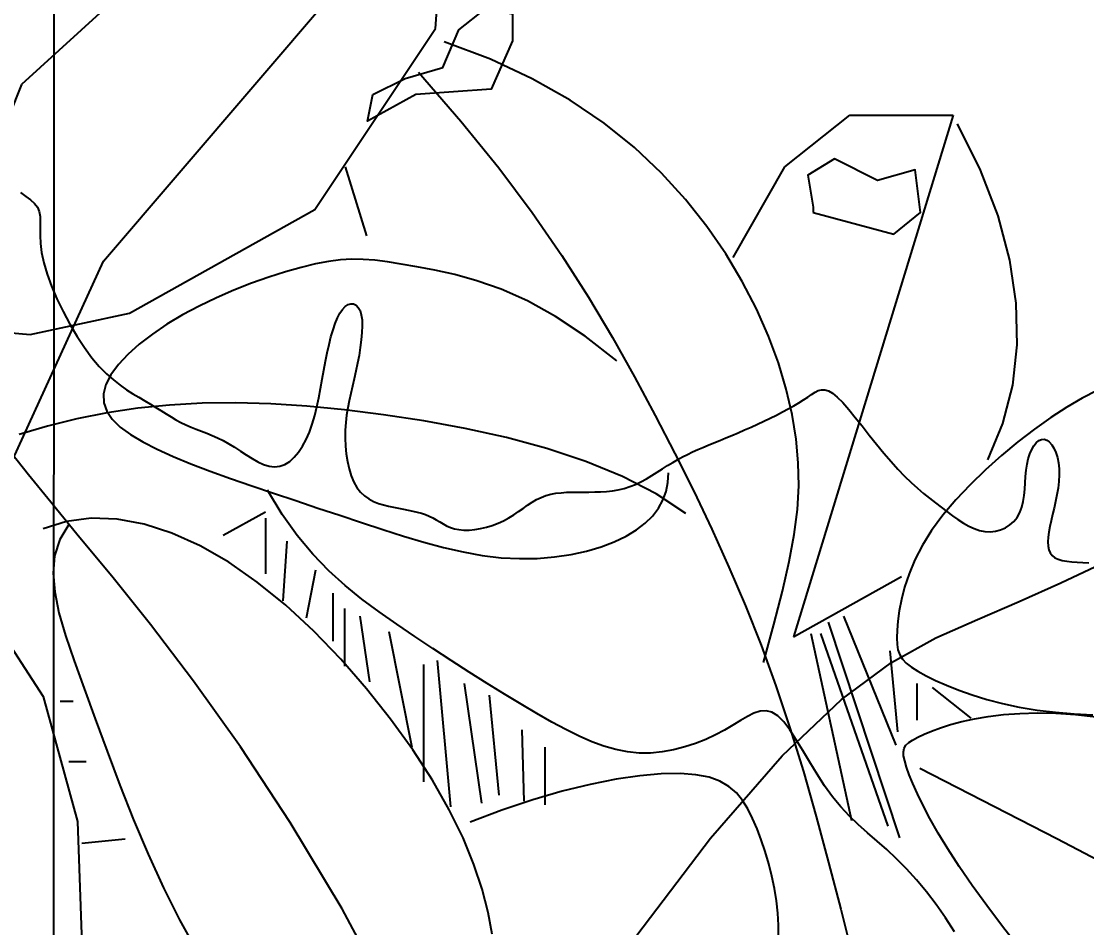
# Model space of a CAD drawing. Header units: metres. Extents: x 10 to 239, y 2 to 253.
# Drawn here: x 88.698 to 91.363, y 23.515 to 25.782 of the extents above; entities that cross this region are included whole.
import ezdxf

# ---------------------------------------------------------------- set-up
doc = ezdxf.new("R2010")
doc.units = ezdxf.units.M
doc.header["$MEASUREMENT"] = 0
doc.layers.get('Defpoints').update_dxf_attribs({"color": 9})
for name, color, linetype in [('-cotas', 252, 'Continuous'), ('1', 7, 'Continuous'), ('cot200', 9, 'Continuous')]:
    doc.layers.add(name, color=color, linetype=linetype)
doc.layers.add('barrera', color=7, linetype='Continuous', lineweight=0, true_color=0x9dbb63)
doc.layers.add('bloques ARBOLES', color=7, linetype='Continuous', true_color=0xb8d897)
doc.styles.get("Standard").update_dxf_attribs({"font": 'arial.ttf'})
doc.dimstyles.get("Standard").update_dxf_attribs({"dimtxt": 0.18, "dimasz": 0.18, "dimexe": 0.18, "dimexo": 0.0625, "dimgap": 0.09, "dimtad": 0, "dimtih": 1, "dimtoh": 1, "dimdec": 4, "dimzin": 0, "dimdsep": 46, "dimtxsty": 'Standard', "dimcen": 0.09, "dimadec": 0, "dimazin": 0, "dimtfac": 1, "dimtdec": 4, "dimtofl": 0, "dimtmove": 0, "dimatfit": 3, "dimfxl": 1, "dimtolj": 1, "dimtzin": 0, "dimarcsym": 0})

# ---------------------------------------------------------------- blocks, each defined once
blk = doc.blocks.new('*D81')
at = {"layer": '-cotas', "color": 0, "lineweight": -2, "transparency": 16777216}
for p, q in [((35.934, 42.8579), (35.9273, 20.3829)), ((88.7846, 42.8423), (88.778, 20.3672)), ((36.1074, 20.5628), (61.0308, 20.5555)), ((88.598, 20.5473), (63.6746, 20.5547))]:
    blk.add_line(p, q, dxfattribs=at)
at = {"layer": '-cotas', "color": 0, "transparency": 16777216}
for points in [[(36.1074, 20.5928), (36.1074, 20.5328), (35.9274, 20.5629)], [(88.598, 20.5773), (88.598, 20.5173), (88.778, 20.5472)]]:
    blk.add_solid(points, dxfattribs=at)
at = {"layer": 'Defpoints', "color": 0, "transparency": 16777216}
for p in [(35.934, 42.9204), (88.7846, 42.9048), (88.778, 20.5472)]:
    blk.add_point(p, dxfattribs=at)
at = {"layer": '-cotas', "color": 0, "transparency": 16777216, "insert": (62.3527, 20.5551), "char_height": 0.5, "attachment_point": 5}
blk.add_mtext('\\A1;52.8506', dxfattribs=at)
blk = doc.blocks.new('ARB5')
blk.add_lwpolyline([(5005.9, 2225.9), (4978.1, 2245.7), (4953.1, 2264.4), (4932.3, 2283.1), (4916.8, 2303.3), (4907.4, 2325.9), (4903, 2351.7), (4901.7, 2381), (4902, 2414.3), (4902.1, 2452), (4900.2, 2494.6), (4894.6, 2542.5), (4883.7, 2596.2), (4866.2, 2655.7), (4842.6, 2719.6), (4813.8, 2786.2), (4781, 2853.7), (4745.1, 2920.2), (4707.1, 2984.2), (4668, 3043.7), (4628.8, 3097), (4590.3, 3142.7), (4552.7, 3181.6), (4516.2, 3214.4), (4480.7, 3242.2), (4446.2, 3266.1), (4413, 3287), (4381, 3305.9), (4350.2, 3323.7), (4320.8, 3341.4), (4292.4, 3358.9), (4264.9, 3376.1), (4238.1, 3392.8), (4211.7, 3408.9), (4185.6, 3424.1), (4159.4, 3438.3), (4133.1, 3451.3), (4106.3, 3463.1), (4079.1, 3474.1), (4051.4, 3484.8), (4023.3, 3495.6), (3994.7, 3507.1), (3965.8, 3519.7), (3936.3, 3534), (3906.4, 3550.5), (3876.2, 3569.4), (3845.6, 3589.6), (3814.9, 3610.1), (3784.3, 3629.6), (3753.9, 3646.9), (3723.9, 3660.8), (3694.4, 3670), (3665.7, 3673.3), (3637.8, 3669.9), (3611, 3659.8), (3585.4, 3643.7), (3561.2, 3622), (3538.6, 3595.1), (3517.6, 3563.7), (3498.6, 3528.2), (3481.5, 3489.1), (3466.7, 3446.9), (3453.7, 3402.2), (3442.2, 3355.6), (3432, 3307.8), (3422.6, 3259.3), (3413.8, 3210.7), (3405.3, 3162.7), (3396.6, 3115.9), (3387.5, 3070.8), (3377.9, 3027.9), (3367.8, 2987.6), (3357, 2950.5), (3345.6, 2916.9), (3333.5, 2887.3), (3320.6, 2862.1), (3306.9, 2841.8), (3292.3, 2826.8), (3277.4, 2817), (3262.6, 2812.6), (3248.4, 2813.5), (3235.4, 2819.7), (3223.9, 2831.2), (3214.5, 2848), (3207.7, 2870.2), (3203.9, 2897.5), (3202.9, 2929.3), (3204.2, 2964.8), (3207.7, 3003.1), (3213, 3043.3), (3219.7, 3084.8), (3227.5, 3126.6), (3236.1, 3167.8), (3245.1, 3208), (3254.2, 3247.1), (3263.1, 3285.6), (3271.5, 3323.7), (3278.9, 3361.9), (3285.2, 3400.4), (3289.9, 3439.5), (3292.7, 3479.6), (3293.4, 3520.9), (3291.7, 3562.8), (3287.8, 3604.4), (3281.5, 3645), (3272.7, 3683.8), (3261.5, 3720.1), (3247.7, 3753.1), (3231.3, 3782), (3212.4, 3806.2), (3191.1, 3826.1), (3168, 3842.3), (3143.4, 3855.2), (3117.7, 3865.5), (3091.2, 3873.7), (3064.5, 3880.3), (3037.8, 3885.9), (3011.4, 3891.1), (2985.7, 3896), (2960.6, 3900.9), (2936.3, 3906), (2912.8, 3911.6), (2890.4, 3917.8), (2869, 3925), (2848.9, 3933.2), (2830, 3942.6), (2812, 3952.9), (2794.2, 3963.5), (2776.3, 3973.9), (2757.8, 3983.7), (2738, 3992.3), (2716.7, 3999.3), (2693.1, 4004.1), (2667.1, 4006.3), (2639, 4006), (2609.3, 4003.2), (2578.6, 3998.1), (2547.5, 3990.9), (2516.5, 3981.5), (2486.2, 3970.1), (2457.1, 3956.8), (2429.6, 3941.8), (2403.5, 3925.7), (2378.6, 3908.8), (2354.4, 3891.8), (2330.7, 3875.3), (2307, 3859.8), (2283.2, 3845.8), (2258.8, 3834), (2233.6, 3824.6), (2207.5, 3817.6), (2180.7, 3812.5), (2153.2, 3809.2), (2124.9, 3807.1), (2096.1, 3806.1), (2066.8, 3805.7), (2036.9, 3805.6), (2006.6, 3805.6), (1976, 3805.2), (1945.1, 3804.1), (1914.1, 3802.1), (1883.2, 3798.7), (1852.3, 3793.7), (1821.7, 3786.6), (1791.4, 3777.3), (1761.5, 3765.4), (1732.1, 3751.4), (1703.1, 3735.7), (1674.5, 3718.8), (1646.4, 3701.3), (1618.8, 3683.6), (1591.6, 3666.2), (1564.8, 3649.7), (1538.4, 3634.4), (1512.3, 3620.2), (1486.1, 3606.9), (1459.7, 3594.2), (1432.9, 3582), (1405.4, 3570), (1377.1, 3558), (1347.6, 3545.8), (1316.9, 3533.2), (1285.1, 3520.1), (1252.3, 3506.6), (1219, 3492.6), (1185.1, 3478.2), (1151.1, 3463.4), (1117.1, 3448.1), (1083.2, 3432.4), (1049.9, 3416.3), (1017.2, 3399.8), (985.6, 3383.3), (955.2, 3366.8), (926.3, 3350.6), (899.3, 3334.7), (874.4, 3319.4), (851.9, 3304.8), (831.8, 3291.3), (813.6, 3279.6), (796.4, 3270.8), (779.3, 3265.9), (761.6, 3265.8), (742.4, 3271.6), (720.8, 3284.3), (696.1, 3304.8), (667.7, 3333.8), (635.9, 3369.9), (601.5, 3411.6), (565.1, 3457.2), (527.4, 3505), (489, 3553.3), (450.6, 3600.5), (412.8, 3645), (376.3, 3685.4), (341, 3721.8), (306.8, 3754.9), (273.6, 3785), (241.2, 3812.6), (209.7, 3838.3), (178.8, 3862.6), (148.5, 3885.9), (118.6, 3908.7), (89.1, 3930.5), (59.9, 3950.8), (31, 3969.2), (2.4, 3985.2), (-26.2, 3998.2), (-54.5, 4007.8), (-82.9, 4013.5), (-111.1, 4014.9), (-138.9, 4012), (-165.6, 4004.9), (-190.9, 3994), (-214.1, 3979.3), (-234.9, 3961), (-252.7, 3939.3), (-267, 3914.3), (-277.5, 3886.3), (-284.9, 3855.8), (-289.7, 3823.6), (-293, 3790.3), (-295.3, 3756.5), (-297.5, 3723), (-300.4, 3690.3), (-304.8, 3659.2), (-311.1, 3630.2), (-319.4, 3604), (-329.4, 3580.8), (-340.8, 3561.1), (-353.2, 3545.5), (-366.5, 3534.3), (-380.4, 3527.9), (-394.5, 3526.9), (-408.6, 3531.5), (-422.3, 3541.3), (-435.2, 3555.9), (-447, 3574.7), (-457.2, 3597.3), (-465.5, 3623.2), (-471.5, 3651.9), (-474.7, 3682.8), (-475, 3715.5), (-472.7, 3749.5), (-468.3, 3784.4), (-462.3, 3819.8), (-455.2, 3855.2), (-447.5, 3890.1), (-439.7, 3924.1), (-432.2, 3956.8), (-425.7, 3987.8), (-420.4, 4016.8), (-416.7, 4043.8), (-415.1, 4068.4), (-416, 4090.7), (-419.6, 4110.3), (-426.5, 4127.1), (-437, 4141.1), (-451.3, 4152), (-469.2, 4160.3), (-490.3, 4166.3), (-514.3, 4170.6), (-540.6, 4173.5), (-569.1, 4175.6), (-599.2, 4177.2), (-630.5, 4178.9)])
for points in [[(823.6, 2331.6), (398.7, 2445), (257, 2331.6), (285.4, 2104.8), (483.7, 2161.5), (710.3, 2048.1), (851.9, 2133.2), (823.6, 2303.3)], [(2409.9, 1424.5), (2523.2, 1679.6), (2919.7, 1708), (3174.7, 1849.7), (3146.4, 1708), (2976.4, 1622.9), (2778.1, 1566.2), (2693.1, 1367.8), (2551.5, 1254.4), (2409.9, 1282.8)]]:
    blk.add_lwpolyline(points, close=True)
blk = doc.blocks.new('A$C6F4E7DED')
for p, q in [((1043.16, 2048.53), (1037.46, 2128.33)), ((1262.78, 1894.63), (1111.61, 2071.33)), ((1251.38, 2071.33), (1316.98, 2011.48)), ((1123.02, 1928.83), (1043.16, 2048.53)), ((1006.87, 2028.24), (1037.46, 2039.7)), ((979.19, 2015.35), (1006.87, 2028.24)), ((954.21, 2001.2), (979.19, 2015.35)), ((1054.57, 2019.75), (1026.36, 1987.39)), ((1316.98, 2011.48), (1351.21, 1925.98)), ((931.77, 1985.97), (954.21, 2001.2)), ((769.34, 1991.25), (700.89, 1991.25)), ((700.89, 1991.25), (806.42, 1646.4)), ((812.13, 1957.05), (769.34, 1991.25)), ((1026.36, 1987.39), (1001.38, 1956.49)), ((682.79, 1954.84), (698.03, 1985.55)), ((911.68, 1969.82), (931.77, 1985.97)), ((893.76, 1952.93), (911.68, 1969.82)), ((671.25, 1924.76), (682.79, 1954.84)), ((846.35, 1897.2), (812.13, 1957.05)), ((877.83, 1935.48), (893.76, 1952.93)), ((1001.38, 1956.49), (979.25, 1926.87)), ((1103.06, 1957.05), (1088.8, 1911.45)), ((863.7, 1917.62), (877.83, 1935.48)), ((663.39, 1895.42), (671.25, 1924.76)), ((979.25, 1926.87), (959.58, 1898.39)), ((1245.67, 1860.43), (1123.02, 1928.83)), ((851.23, 1899.54), (863.7, 1917.62)), ((659.17, 1866.92), (663.39, 1895.42)), ((840.32, 1881.36), (851.23, 1899.54)), ((959.58, 1898.39), (942, 1870.89)), ((1075.02, 1894.26), (1083.29, 1895.3)), ((1083.29, 1895.3), (1090.99, 1895.89)), ((1090.99, 1895.89), (1098.46, 1896)), ((1098.46, 1896), (1105.99, 1895.57)), ((1105.99, 1895.57), (1113.92, 1894.56)), ((1030.46, 1885.91), (1043.72, 1888.84)), ((1043.72, 1888.84), (1055.52, 1891.02)), ((1055.52, 1891.02), (1065.87, 1892.82)), ((1065.87, 1892.82), (1075.02, 1894.26)), ((1113.92, 1894.56), (1122.55, 1892.92)), ((1122.55, 1892.92), (1132.12, 1890.64)), ((1132.12, 1890.64), (1142.51, 1887.72)), ((1322.68, 1763.53), (1262.78, 1894.63)), ((830.93, 1863.2), (840.32, 1881.36)), ((999.78, 1876.12), (1015.79, 1881.82)), ((1015.79, 1881.82), (1030.46, 1885.91)), ((1142.51, 1887.72), (1153.51, 1884.22)), ((1153.51, 1884.22), (1164.92, 1880.16)), ((982.48, 1868.4), (999.78, 1876.12)), ((1164.92, 1880.16), (1176.52, 1875.59)), ((1176.52, 1875.59), (1188.13, 1870.55)), ((942, 1870.89), (926.12, 1844.21)), ((963.94, 1858.23), (982.48, 1868.4)), ((1188.13, 1870.55), (1199.52, 1865.07)), ((658.57, 1839.35), (659.17, 1866.92)), ((823, 1845.19), (830.93, 1863.2)), ((1199.52, 1865.07), (1210.49, 1859.2)), ((1311.27, 1846.18), (1245.67, 1860.43)), ((944.21, 1845.17), (963.94, 1858.23)), ((1210.49, 1859.2), (1220.85, 1852.98)), ((1220.85, 1852.98), (1230.43, 1846.49)), ((1230.43, 1846.49), (1239.07, 1839.83)), ((1342.65, 1849.03), (1311.27, 1846.18)), ((661.53, 1812.81), (658.57, 1839.35)), ((816.47, 1827.44), (823, 1845.19)), ((926.12, 1844.21), (911.55, 1818.2)), ((923.36, 1828.8), (944.21, 1845.17)), ((1239.07, 1839.83), (1246.62, 1833.07)), ((1246.62, 1833.07), (1252.92, 1826.32)), ((811.29, 1810.08), (816.47, 1827.44)), ((1252.92, 1826.32), (1257.82, 1819.66)), ((911.55, 1818.2), (897.93, 1792.7)), ((1257.82, 1819.66), (1261.16, 1813.17)), ((668.05, 1787.41), (661.53, 1812.81)), ((1261.16, 1813.17), (1262.78, 1806.95)), ((605.63, 1809.3), (615.52, 1804.17)), ((615.52, 1804.17), (625.71, 1798.15)), ((807.41, 1793.24), (811.29, 1810.08)), ((1262.78, 1806.95), (1262.58, 1801.06)), ((625.71, 1798.15), (636.24, 1791.27)), ((1103.41, 1796.43), (1128.21, 1798.83)), ((1128.21, 1798.83), (1152.11, 1800.36)), ((1152.11, 1800.36), (1175.17, 1801)), ((1175.17, 1801), (1197.46, 1800.75)), ((1197.46, 1800.75), (1219.05, 1799.58)), ((1219.05, 1799.58), (1240.01, 1797.46)), ((1240.01, 1797.46), (1260.41, 1794.38)), ((1262.58, 1801.06), (1260.59, 1795.48)), ((636.24, 1791.27), (647.07, 1783.57)), ((804.76, 1777.02), (807.41, 1793.24)), ((897.93, 1792.7), (884.93, 1767.55)), ((1050.89, 1789.11), (1077.62, 1793.2)), ((1077.62, 1793.2), (1103.41, 1796.43)), ((1256.93, 1790.16), (1251.67, 1785.04)), ((1260.59, 1795.48), (1256.93, 1790.16)), ((1260.41, 1794.38), (1280.3, 1790.36)), ((1280.3, 1790.36), (1299.69, 1785.52)), ((647.07, 1783.57), (658.06, 1775.15)), ((678.07, 1763.25), (668.05, 1787.41)), ((996.35, 1778.02), (1023.63, 1784.09)), ((1023.63, 1784.09), (1050.89, 1789.11)), ((1251.67, 1785.04), (1244.93, 1780.08)), ((1299.69, 1785.52), (1318.56, 1780.04)), ((803.3, 1761.46), (804.76, 1777.02)), ((969.57, 1770.78), (996.35, 1778.02)), ((1244.93, 1780.08), (1236.78, 1775.22)), ((658.06, 1775.15), (668.98, 1766.13)), ((943.8, 1762.27), (969.57, 1770.78)), ((1227.33, 1770.42), (1216.67, 1765.62)), ((1236.78, 1775.22), (1227.33, 1770.42)), ((668.98, 1766.13), (679.61, 1756.66)), ((803.02, 1746.13), (803.3, 1761.46)), ((884.93, 1767.55), (872.47, 1742.58)), ((919.56, 1752.35), (943.8, 1762.27)), ((1216.67, 1765.62), (1204.91, 1760.8)), ((1312.34, 1753.54), (1324.11, 1768.23)), ((679.61, 1756.66), (689.76, 1746.85)), ((889.54, 1748.42), (889.14, 1754.7)), ((1192.22, 1755.93), (1178.77, 1751.05)), ((1204.91, 1760.8), (1192.22, 1755.93)), ((890.78, 1742.42), (889.54, 1748.42)), ((897.36, 1740.93), (919.56, 1752.35)), ((1178.77, 1751.05), (1164.74, 1746.15)), ((1297.63, 1735.37), (1312.34, 1753.54)), ((689.76, 1746.85), (699.21, 1736.84)), ((803.93, 1730.49), (803.02, 1746.13)), ((872.47, 1742.58), (860.56, 1717.6)), ((877.73, 1727.89), (897.36, 1740.93)), ((892.87, 1736.71), (890.78, 1742.42)), ((1150.31, 1741.25), (1135.65, 1736.37)), ((1144.64, 1727.29), (1154.4, 1743.3)), ((1164.74, 1746.15), (1150.31, 1741.25)), ((699.21, 1736.84), (707.74, 1726.74)), ((895.85, 1731.31), (892.87, 1736.71)), ((1135.65, 1736.37), (1120.95, 1731.5)), ((1279.42, 1713.17), (1297.63, 1735.37)), ((707.74, 1726.74), (715.15, 1716.7)), ((806.04, 1714.03), (803.93, 1730.49)), ((899.74, 1726.21), (895.85, 1731.31)), ((904.58, 1721.44), (899.74, 1726.21)), ((1106.39, 1726.68), (1092.1, 1721.91)), ((1120.95, 1731.5), (1106.39, 1726.68)), ((1134.61, 1713.26), (1144.64, 1727.29)), ((1155.6, 1728.7), (1183.64, 1713.42)), ((910.38, 1717), (904.58, 1721.44)), ((1092.1, 1721.91), (1078.12, 1717.29)), ((1155.6, 1724.88), (1155.6, 1687.95)), ((1217.49, 1714.83), (1235.81, 1720.74)), ((1235.81, 1720.74), (1253.63, 1724.06)), ((1253.63, 1724.06), (1270.82, 1724.72)), ((1270.82, 1724.72), (1287.23, 1722.61)), ((1285.6, 1720.5), (1291.67, 1710.59)), ((1287.23, 1722.61), (1302.72, 1717.65)), ((715.15, 1716.7), (721.28, 1706.83)), ((809.33, 1696.21), (806.04, 1714.03)), ((860.56, 1717.6), (849.18, 1692.42)), ((917.18, 1712.9), (910.38, 1717)), ((924.99, 1709.17), (917.18, 1712.9)), ((1064.42, 1712.92), (1051, 1708.92)), ((1078.12, 1717.29), (1064.42, 1712.92)), ((1124.32, 1700.93), (1134.61, 1713.26)), ((1198.83, 1706.43), (1217.49, 1714.83)), ((1257.34, 1686.39), (1279.42, 1713.17)), ((721.28, 1706.83), (726.2, 1697.23)), ((933.72, 1705.86), (924.99, 1709.17)), ((943.27, 1703.05), (933.72, 1705.86)), ((1037.85, 1705.39), (1024.96, 1702.43)), ((1051, 1708.92), (1037.85, 1705.39)), ((1141.59, 1709.6), (1144.14, 1670.13)), ((1179.97, 1695.62), (1198.83, 1706.43)), ((1291.67, 1710.59), (1295.07, 1699.97)), ((953.55, 1700.79), (943.27, 1703.05)), ((964.45, 1699.15), (953.55, 1700.79)), ((975.88, 1698.2), (964.45, 1699.15)), ((987.73, 1698.02), (975.88, 1698.2)), ((999.9, 1698.65), (987.73, 1698.02)), ((1012.31, 1700.15), (999.9, 1698.65)), ((1024.96, 1702.43), (1012.31, 1700.15)), ((1113.75, 1690.01), (1124.32, 1700.93)), ((1295.07, 1699.97), (1296.11, 1688.49)), ((629.71, 1682.1), (602.99, 1694.52)), ((726.2, 1697.23), (730.06, 1688)), ((813.82, 1676.5), (809.33, 1696.21)), ((849.18, 1692.42), (838.32, 1666.86)), ((1161.05, 1682.5), (1179.97, 1695.62)), ((730.06, 1688), (732.98, 1679.23)), ((806.42, 1646.4), (735.11, 1686.3)), ((1102.92, 1680.22), (1113.75, 1690.01)), ((1122.47, 1690.5), (1128.84, 1658.67)), ((1231.74, 1654.53), (1257.34, 1686.39)), ((1296.11, 1688.49), (1295.05, 1675.97)), ((657.15, 1669.79), (629.71, 1682.1)), ((732.98, 1679.23), (735.09, 1671.02)), ((1091.83, 1671.26), (1102.92, 1680.22)), ((1142.24, 1667.2), (1161.05, 1682.5)), ((684.72, 1657.8), (657.15, 1669.79)), ((735.09, 1671.02), (736.54, 1663.46)), ((819.5, 1654.37), (813.82, 1676.5)), ((1080.46, 1662.85), (1091.83, 1671.26)), ((1111, 1675.22), (1111, 1643.39)), ((1295.05, 1675.97), (1292.19, 1662.25)), ((736.54, 1663.46), (737.45, 1656.65)), ((838.32, 1666.86), (827.97, 1640.74)), ((1068.83, 1654.71), (1080.46, 1662.85)), ((1103.36, 1665.03), (1103.36, 1626.84)), ((1123.77, 1650.09), (1142.24, 1667.2)), ((712.31, 1645.57), (684.72, 1657.8)), ((783.51, 1656.12), (736.36, 1513.51)), ((737.45, 1656.65), (737.97, 1650.68)), ((773.32, 1659.94), (738.91, 1574.63)), ((1093.16, 1659.94), (1086.79, 1616.65)), ((1292.19, 1662.25), (1287.81, 1647.16)), ((737.97, 1650.68), (738.17, 1645.6)), ((826.39, 1629.3), (819.5, 1654.37)), ((1056.95, 1646.61), (1068.83, 1654.71)), ((1074.05, 1649.75), (1058.76, 1573.36)), ((1105.89, 1631.56), (1123.77, 1650.09)), ((1203.17, 1617.09), (1231.74, 1654.53)), ((1334.09, 1655.23), (1302.72, 1606.78)), ((741.62, 1629.43), (712.31, 1645.57)), ((738.17, 1645.6), (738.02, 1641.3)), ((788.61, 1648.48), (744.01, 1521.15)), ((794.98, 1648.48), (768.22, 1524.97)), ((1044.92, 1638.56), (1056.95, 1646.61)), ((1287.81, 1647.16), (1282.19, 1630.53)), ((736.24, 1634.47), (734.43, 1631.62)), ((737.41, 1637.64), (736.24, 1634.47)), ((738.02, 1641.3), (737.41, 1637.64)), ((742.73, 1637.02), (737.64, 1583.54)), ((827.97, 1640.74), (818.14, 1613.87)), ((1032.86, 1630.64), (1044.92, 1638.56)), ((731.88, 1628.97), (728.5, 1626.34)), ((734.43, 1631.62), (731.88, 1628.97)), ((774.8, 1604.95), (741.62, 1629.43)), ((1020.88, 1622.92), (1032.86, 1630.64)), ((1042.19, 1630.66), (1033.27, 1533.89)), ((1051.11, 1628.11), (1051.11, 1550.44)), ((1088.86, 1612.02), (1105.89, 1631.56)), ((1282.19, 1630.53), (1275.62, 1612.2)), ((718.86, 1620.63), (712.57, 1617.48)), ((724.18, 1623.6), (718.86, 1620.63)), ((728.5, 1626.34), (724.18, 1623.6)), ((1009.1, 1615.48), (1020.88, 1622.92)), ((705.35, 1614.25), (697.26, 1611.01)), ((712.57, 1617.48), (705.35, 1614.25)), ((724.89, 1615.38), (724.89, 1591.18)), ((818.14, 1613.87), (808.8, 1586.08)), ((997.63, 1608.39), (1009.1, 1615.48)), ((1024.35, 1615.38), (1012.88, 1536.43)), ((1172.17, 1573.59), (1203.17, 1617.09)), ((688.35, 1607.87), (678.66, 1604.9)), ((697.26, 1611.01), (688.35, 1607.87)), ((714.7, 1612.83), (689.21, 1592.46)), ((986.61, 1601.73), (997.63, 1608.39)), ((1007.79, 1607.74), (1001.41, 1541.53)), ((1072.91, 1591.88), (1088.86, 1612.02)), ((1275.62, 1612.2), (1268.34, 1592.11)), ((1302.72, 1606.78), (1279.9, 1524.13)), ((657.15, 1599.85), (645.46, 1597.93)), ((668.24, 1602.2), (657.15, 1599.85)), ((678.66, 1604.9), (668.24, 1602.2)), ((814.03, 1567.67), (774.8, 1604.95)), ((976.13, 1595.58), (986.61, 1601.73)), ((1282.75, 1603.65), (1291.31, 1603.65)), ((619.94, 1594.91), (606.41, 1593.41)), ((620.94, 1595.34), (608.49, 1594.63)), ((632.9, 1595.75), (619.94, 1594.91)), ((633.33, 1596.44), (620.94, 1595.34)), ((645.23, 1596.01), (632.9, 1595.75)), ((645.46, 1597.93), (633.33, 1596.44)), ((656.86, 1595.72), (645.23, 1596.01)), ((667.7, 1594.95), (656.86, 1595.72)), ((677.71, 1593.74), (667.7, 1594.95)), ((686.88, 1592.17), (677.71, 1593.74)), ((812.91, 1590.15), (816.88, 1594.15)), ((816.88, 1594.15), (820.77, 1596.55)), ((820.77, 1596.55), (824.65, 1597.48)), ((824.65, 1597.48), (828.6, 1597.16)), ((828.6, 1597.16), (832.69, 1595.81)), ((832.69, 1595.81), (837, 1593.67)), ((837, 1593.67), (841.61, 1590.94)), ((966.29, 1589.99), (976.13, 1595.58)), ((695.2, 1590.33), (686.88, 1592.17)), ((702.69, 1588.29), (695.2, 1590.33)), ((709.34, 1586.15), (702.69, 1588.29)), ((715.17, 1583.97), (709.34, 1586.15)), ((808.8, 1586.08), (799.93, 1557.23)), ((808.83, 1584.76), (812.91, 1590.15)), ((841.61, 1590.94), (846.61, 1587.86)), ((846.61, 1587.86), (852.06, 1584.65)), ((957.03, 1585.01), (966.29, 1589.99)), ((1058.31, 1571.55), (1072.91, 1591.88)), ((1268.34, 1592.11), (1260.42, 1570.62)), ((720.17, 1581.86), (715.17, 1583.97)), ((724.35, 1579.88), (720.17, 1581.86)), ((727.72, 1578.08), (724.35, 1579.88)), ((800.24, 1571.05), (804.61, 1578.29)), ((804.61, 1578.29), (808.83, 1584.76)), ((852.06, 1584.65), (858.02, 1581.5)), ((858.02, 1581.5), (864.44, 1578.53)), ((864.44, 1578.53), (871.25, 1575.83)), ((939.88, 1576.99), (948.25, 1580.67)), ((948.25, 1580.67), (957.03, 1585.01)), ((986.12, 1584.82), (984.85, 1537.71)), ((730.31, 1576.37), (727.72, 1578.08)), ((732.16, 1574.6), (730.31, 1576.37)), ((733.32, 1572.63), (732.16, 1574.6)), ((733.81, 1570.34), (733.32, 1572.63)), ((871.25, 1575.83), (878.38, 1573.49)), ((878.38, 1573.49), (885.76, 1571.59)), ((885.76, 1571.59), (893.3, 1570.22)), ((916.29, 1570.2), (923.99, 1571.73)), ((923.99, 1571.73), (931.82, 1574)), ((931.82, 1574), (939.88, 1576.99)), ((970.83, 1573.36), (970.83, 1535.16)), ((1045.29, 1551.43), (1058.31, 1571.55)), ((1139.27, 1523.51), (1172.17, 1573.59)), ((731.72, 1560.12), (732.97, 1564.22)), ((732.97, 1564.22), (733.68, 1567.59)), ((733.68, 1567.59), (733.81, 1570.34)), ((795.69, 1563.34), (800.24, 1571.05)), ((861.45, 1513.16), (814.03, 1567.67)), ((893.3, 1570.22), (900.95, 1569.48)), ((900.95, 1569.48), (908.63, 1569.45)), ((908.63, 1569.45), (916.29, 1570.2)), ((1260.42, 1570.62), (1251.9, 1548.23)), ((723.01, 1559.45), (632.3, 1512.96)), ((729.95, 1555.15), (731.72, 1560.12)), ((790.94, 1555.48), (795.69, 1563.34)), ((799.93, 1557.23), (791.46, 1527.5)), ((1274.19, 1563.75), (1285.6, 1563.75)), ((727.6, 1549.3), (729.95, 1555.15)), ((785.97, 1547.75), (790.94, 1555.48)), ((849.15, 1547.39), (855.1, 1550.84)), ((855.1, 1550.84), (862.33, 1553.45)), ((862.33, 1553.45), (871.06, 1555.15)), ((871.06, 1555.15), (881.53, 1555.91)), ((881.53, 1555.91), (893.89, 1555.67)), ((893.89, 1555.67), (908.03, 1554.41)), ((908.03, 1554.41), (923.78, 1552.09)), ((923.78, 1552.09), (940.95, 1548.7)), ((1034.13, 1531.93), (1045.29, 1551.43)), ((724.58, 1542.53), (727.6, 1549.3)), ((780.75, 1540.48), (785.97, 1547.75)), ((840.15, 1538.18), (844.24, 1543.15)), ((844.24, 1543.15), (849.15, 1547.39)), ((940.95, 1548.7), (959.37, 1544.2)), ((959.37, 1544.2), (978.86, 1538.58)), ((1251.9, 1548.23), (1242.82, 1525.39)), ((720.83, 1534.83), (724.58, 1542.53)), ((775.27, 1533.88), (780.75, 1540.48)), ((836.65, 1532.52), (840.15, 1538.18)), ((978.86, 1538.58), (999.25, 1531.8)), ((716.26, 1526.2), (720.83, 1534.83)), ((769.56, 1527.84), (775.27, 1533.88)), ((833.52, 1526.23), (836.65, 1532.52)), ((999.25, 1531.8), (1020.34, 1523.85)), ((1024.98, 1513.38), (1034.13, 1531.93)), ((710.8, 1516.6), (716.26, 1526.2)), ((757.52, 1516.73), (763.63, 1522.19)), ((763.63, 1522.19), (769.56, 1527.84)), ((791.46, 1527.5), (783.28, 1497.1)), ((830.56, 1519.36), (833.52, 1526.23)), ((1105.01, 1466.37), (1139.27, 1523.51)), ((1242.82, 1525.39), (1233.2, 1502.61)), ((1279.9, 1524.13), (1274.19, 1355.98)), ((704.36, 1506.03), (710.8, 1516.6)), ((751.25, 1511.26), (757.52, 1516.73)), ((827.78, 1512.02), (830.56, 1519.36)), ((632.3, 1512.96), (557.92, 1473.89)), ((744.85, 1505.61), (751.25, 1511.26)), ((825.2, 1504.3), (827.78, 1512.02)), ((919.23, 1436.97), (861.45, 1513.16)), ((1017.76, 1495.88), (1024.98, 1513.38)), ((1248.52, 1512.45), (1277.05, 1509.6)), ((696.86, 1494.48), (704.36, 1506.03)), ((738.36, 1499.58), (744.85, 1505.61)), ((822.88, 1496.3), (825.2, 1504.3)), ((1233.2, 1502.61), (1223.08, 1480.34)), ((688.28, 1481.96), (696.86, 1494.48)), ((731.79, 1492.98), (738.36, 1499.58)), ((783.28, 1497.1), (775.28, 1466.26)), ((820.85, 1488.12), (822.88, 1496.3)), ((1012.27, 1479.43), (1017.76, 1495.88)), ((725.18, 1485.67), (731.79, 1492.98)), ((819.15, 1479.87), (820.85, 1488.12)), ((678.69, 1468.64), (688.28, 1481.96)), ((718.62, 1477.73), (725.18, 1485.67)), ((817.81, 1471.64), (819.15, 1479.87)), ((1223.08, 1480.34), (1212.49, 1459.08)), ((712.2, 1469.28), (718.62, 1477.73)), ((1008.34, 1464.06), (1012.27, 1479.43)), ((668.24, 1454.76), (678.69, 1468.64)), ((706, 1460.44), (712.2, 1469.28)), ((775.28, 1466.26), (767.38, 1435.19)), ((816.88, 1463.53), (817.81, 1471.64)), ((1069.94, 1401.67), (1105.01, 1466.37)), ((700.11, 1451.33), (706, 1460.44)), ((816.39, 1455.6), (816.88, 1463.53)), ((1005.79, 1449.78), (1008.34, 1464.06)), ((1212.49, 1459.08), (1201.46, 1439.3)), ((657.06, 1440.52), (668.24, 1454.76)), ((816.38, 1447.78), (816.39, 1455.6))]:
    blk.add_line(p, q)
blk = doc.blocks.new('asddsd')
at = {"layer": 'bloques ARBOLES', "xscale": 0.0004740765671158, "yscale": 0.0004740765671158, "zscale": 0.0004740765671158, "rotation": 180}
blk.add_blockref('ARB5', (72.4409, 17.1064), dxfattribs=at)
at = {"layer": 'bloques ARBOLES', "xscale": -0.00378276582045174, "yscale": 0.00378276582045174, "zscale": 0.00378276582045174}
blk.add_blockref('A$C6F4E7DED', (75.052, 8.7124, 1.2423), dxfattribs=at)

msp = doc.modelspace()

# ---------------------------------------------------------------- linework, layer by layer
at = {"layer": 'barrera'}
for points, knots in [([(75.74284, 8.17099), (75.89193, 13.9839), (75.56165, 20.60932), (78.39904, 27.24392), (87.61077, 27.41614), (90.19518, 29.62387), (88.83637, 31.74576)], [0.1293999, 0.1293999, 0.1293999, 0.1293999, 1, 2, 3, 4, 4, 4, 4]), ([(90.10405, 28.99301), (90.09643, 28.97816), (90.08867, 28.9634), (89.92633, 28.66185), (89.72319, 28.41347), (89.26656, 27.98959), (89.01285, 27.81236), (88.47214, 27.50491), (88.18455, 27.37455), (87.19084, 26.99826), (86.41991, 26.82384), (84.83655, 26.53557), (84.01918, 26.41821), (82.44328, 26.1335), (81.68558, 25.96547), (80.6561, 25.6092), (80.31779, 25.463), (79.67592, 25.1044), (79.37481, 24.87951), (78.82619, 24.35249), (78.58052, 24.05104), (77.89225, 22.98312), (77.53875, 22.06967), (77.18053, 20.46891), (77.08994, 19.90851), (76.95736, 18.71854), (76.91439, 18.08364), (76.81712, 15.80673), (76.81459, 13.8867), (76.71951, 10.35889), (76.68465, 9.31789), (76.65905, 8.17099)], [5.1390175, 5.1390175, 5.1390175, 5.1390175, 5.1460084, 5.1460084, 5.2828064, 5.2828064, 5.4196044, 5.4196044, 5.5564024, 5.5564024, 5.8699539, 5.8699539, 6.1835055, 6.1835055, 6.497057, 6.497057, 6.6723546, 6.6723546, 6.8743734, 6.8743734, 7.0763922, 7.0763922, 7.504627, 7.504627, 7.7127699, 7.7127699, 7.9209128, 7.9209128, 8.3845027, 8.3845027, 8.5557008, 8.5557008, 8.5557008, 8.5557008])]:
    msp.add_open_spline(points, degree=3, knots=knots, dxfattribs=at)
at = {"layer": 'cot200'}
for points, knots in [([(105.215, 18.51813), (103.35097, 19.45624), (101.57786, 20.60052), (99.89572, 21.95107), (97.25145, 24.07411), (94.83198, 26.70688), (92.63749, 29.84983), (90.99309, 32.20494), (89.47502, 34.8465), (88.08409, 37.83646)], [0.35931703, 0.35931703, 0.35931703, 0.35931703, 0.44907386, 0.44907386, 0.44907386, 0.59016871, 0.59016871, 0.59016871, 0.69589545, 0.69589545, 0.69589545, 0.69589545]), ([(83.57738, 33.92451), (85.43068, 28.89476), (87.62816, 23.97558), (89.90867, 19.70346), (92.3573, 15.11639), (94.90166, 11.27529), (97.54056, 8.17099)], [0.53209812, 0.53209812, 0.53209812, 0.53209812, 0.8873596, 0.8873596, 0.8873596, 1.26881168, 1.26881168, 1.26881168, 1.26881168])]:
    msp.add_open_spline(points, degree=3, knots=knots, dxfattribs=at)

# ---------------------------------------------------------------- block references
at = {"layer": '1', "lineweight": 0}
msp.add_blockref('asddsd', (18.62841, 9.30206), dxfattribs=at)

# ---------------------------------------------------------------- dimensions: what is measured, and where the dimension line sits
at = {"layer": '-cotas'}
dim = msp.add_aligned_dim(p1=(35.93402, 42.92042), p2=(88.78463, 42.90477), distance=-22.35753, dimstyle='Standard', override={"dimtxt": 0.5}, dxfattribs=at)
dim.commit()
dim.dimension.update_dxf_attribs({"geometry": '*D81', "text_midpoint": (62.3527, 20.55507)})

doc.saveas('drawing.dxf')
